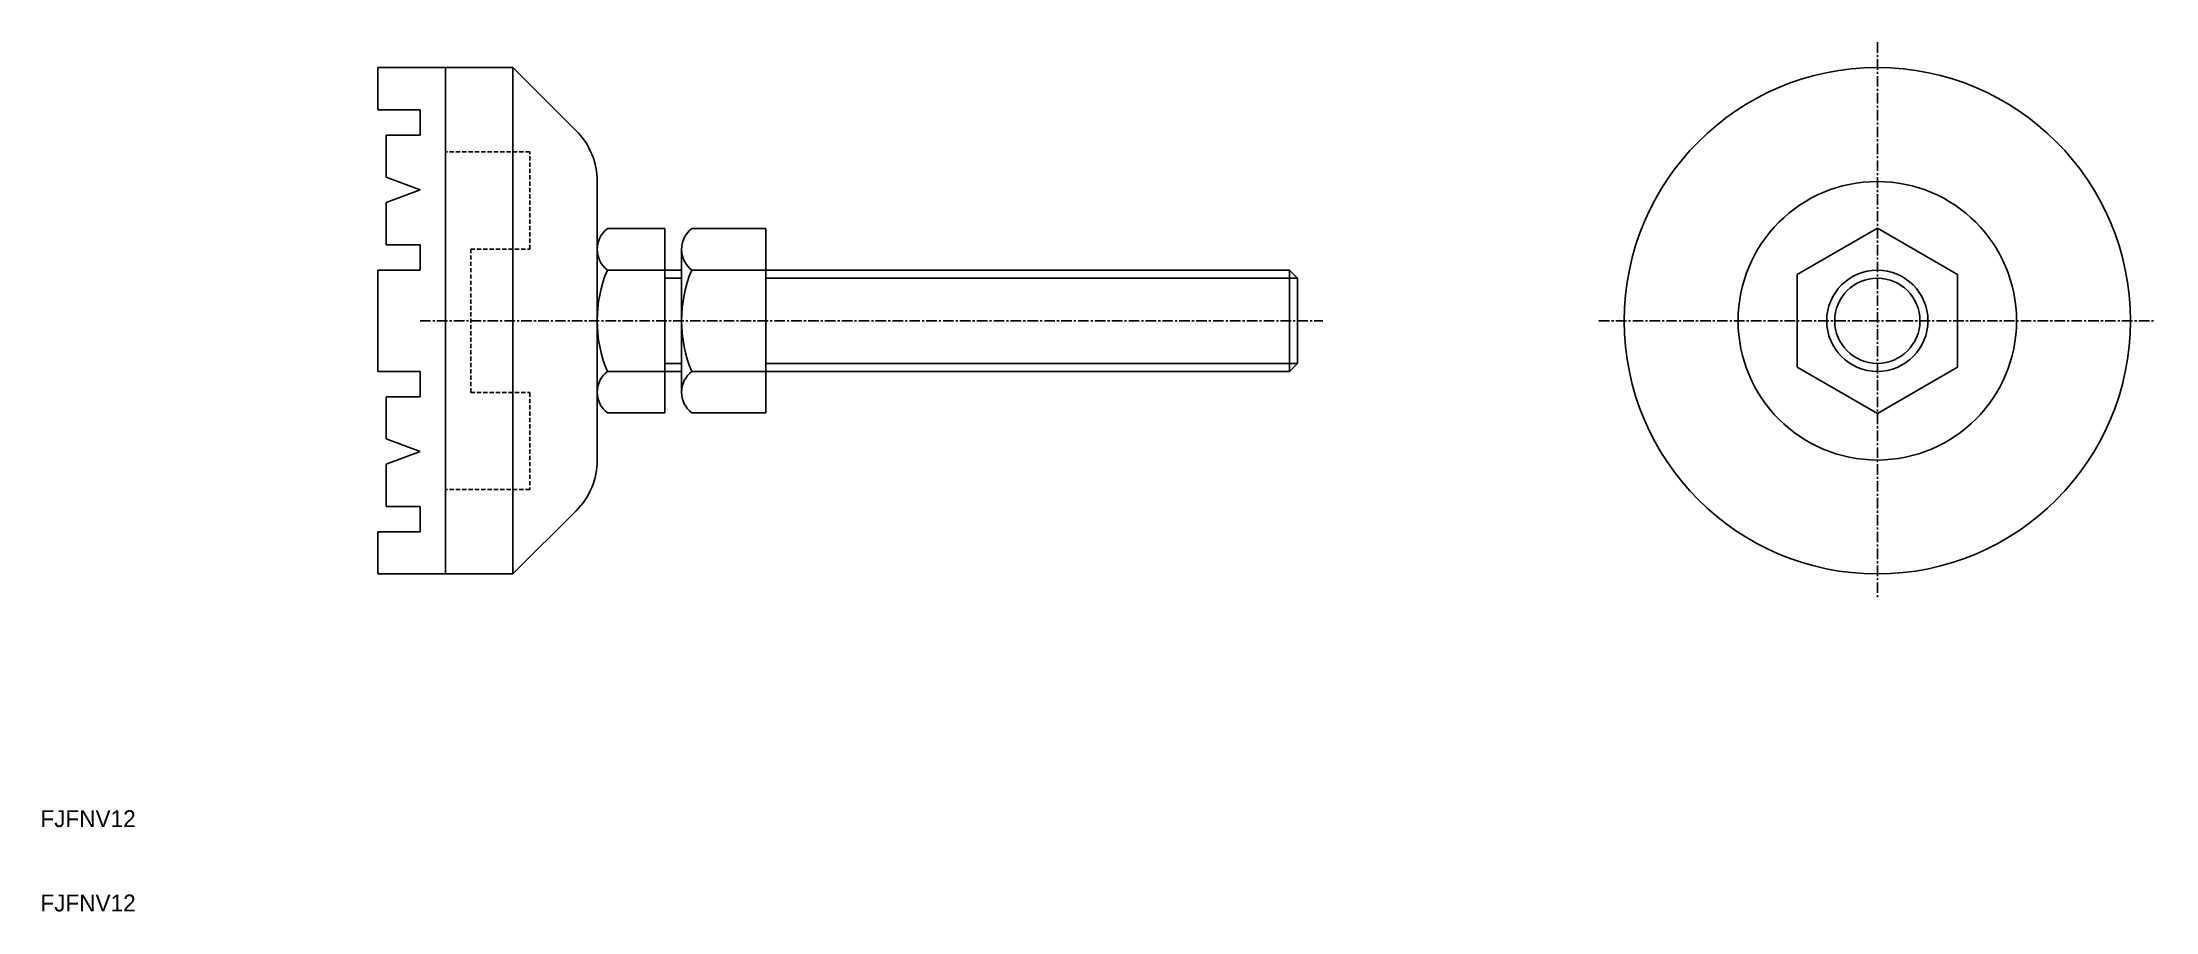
# Model space of a CAD drawing. Extents: x 10 to 261, y 10 to 113.
import ezdxf

# ---------------------------------------------------------------- set-up
doc = ezdxf.new("R2010")
doc.units = 0
doc.linetypes.add('CENTER', pattern=[2, 1.25, -0.25, 0.25, -0.25])
doc.linetypes.add('DASHED', pattern=[0.75, 0.5, -0.25])
doc.layers.get('0').update_dxf_attribs({"linetype": 'CONTINUOUS'})
doc.layers.add('CENTER', color=1, linetype='CENTER')

msp = doc.modelspace()

# ---------------------------------------------------------------- linework, layer by layer
at = {"color": 7, "linetype": 'CONTINUOUS'}
for p, q in [((50, 110), (50, 105)), ((50, 110), (50, 105)), ((58, 110), (50, 110)), ((58, 80), (58, 110)), ((58, 110), (66, 110)), ((58, 100), (58, 110)), ((66, 110), (66, 80)), ((66, 110), (73.5, 102.52)), ((50, 105), (55, 105)), ((50, 105), (55, 105)), ((55, 105), (55, 102)), ((55, 105), (55, 102)), ((55, 102), (51, 102)), ((51, 102), (51, 97)), ((51, 102), (51, 97)), ((55, 102), (51, 102)), ((55, 95.5), (51, 97)), ((51, 97), (55, 95.5)), ((51, 94), (55, 95.5)), ((55, 95.5), (51, 94)), ((76, 96.5), (76, 88.46)), ((51, 94), (51, 89)), ((51, 94), (51, 89)), ((84, 90.92), (77.2, 90.92)), ((84, 69.08), (84, 90.92)), ((96, 90.92), (87.2, 90.92)), ((96, 69.08), (96, 90.92)), ((227.74, 90.97), (218.24, 85.48)), ((237.24, 85.48), (227.74, 90.97)), ((51, 89), (55, 89)), ((51, 89), (55, 89)), ((55, 89), (55, 86)), ((55, 89), (55, 86)), ((76, 88.46), (76, 71.54)), ((86, 88.46), (86, 71.54)), ((52, 86), (50, 86)), ((50, 86), (50, 74)), ((55, 86), (50, 86)), ((55, 86), (51, 86)), ((84, 86), (77.2, 86)), ((84, 86), (86, 86)), ((96, 86), (87.2, 86)), ((96, 86), (158.05, 86)), ((158.05, 80), (158.05, 86)), ((158.05, 86), (159, 85.05)), ((218.24, 85.48), (218.24, 74.52)), ((237.24, 74.52), (237.24, 85.48)), ((159, 85.05), (159, 74.95)), ((58, 80), (58, 50)), ((66, 50), (66, 80)), ((158.05, 80), (158.05, 74)), ((52, 74), (50, 74)), ((50, 74), (55, 74)), ((55, 74), (51, 74)), ((55, 71), (55, 74)), ((55, 74), (55, 71)), ((84, 74), (77.2, 74)), ((84, 74), (86, 74)), ((96, 74), (87.2, 74)), ((96, 74), (158.05, 74)), ((158.05, 74), (159, 74.95)), ((218.24, 74.52), (227.74, 69.03)), ((227.74, 69.03), (237.24, 74.52)), ((51, 66), (51, 71)), ((51, 71), (55, 71)), ((55, 71), (51, 71)), ((51, 71), (51, 66)), ((76, 63.5), (76, 71.54)), ((77.2, 69.08), (84, 69.08)), ((87.2, 69.08), (96, 69.08)), ((51, 66), (55, 64.5)), ((51, 66), (55, 64.5)), ((55, 64.5), (51, 63)), ((55, 64.5), (51, 63)), ((51, 58), (51, 63)), ((51, 63), (51, 58)), ((55, 58), (51, 58)), ((51, 58), (55, 58)), ((55, 55), (55, 58)), ((55, 58), (55, 55)), ((58, 60), (58, 50)), ((58, 50), (58, 60)), ((66, 50), (73.5, 57.48)), ((50, 50), (50, 55)), ((50, 55), (55, 55)), ((55, 55), (50, 55)), ((50, 55), (50, 50)), ((58, 50), (50, 50)), ((50, 50), (58, 50)), ((58, 50), (66, 50))]:
    msp.add_line(p, q, dxfattribs=at)
at = {"color": 3, "linetype": 'DASHED'}
for p, q in [((68, 100), (58, 100)), ((68, 88.5), (68, 100)), ((61, 88.5), (68, 88.5)), ((61, 88.5), (61, 71.5)), ((61, 71.5), (68, 71.5)), ((68, 71.5), (68, 60)), ((68, 60), (58, 60))]:
    msp.add_line(p, q, dxfattribs=at)
at = {"color": 3, "linetype": 'CONTINUOUS'}
for p, q in [((86, 85.05), (84, 85.05)), ((159, 85.05), (96, 85.05)), ((86, 74.95), (84, 74.95)), ((159, 74.95), (96, 74.95))]:
    msp.add_line(p, q, dxfattribs=at)
at = {"color": 7, "linetype": 'CONTINUOUS'}
for radius in [30, 16.5, 6]:
    msp.add_circle((227.74, 80), radius, dxfattribs=at)
at = {"color": 3, "linetype": 'CONTINUOUS'}
msp.add_circle((227.74, 80), 5.05, dxfattribs=at)
at = {"color": 7, "linetype": 'CONTINUOUS'}
for centre, radius, start, end in [((67.5, 96.5), 8.5, 0, 45.0796), ((79.12, 88.46), 3.12, 127.9891, 180), ((89.12, 88.46), 3.12, 127.9891, 180), ((79.12, 88.46), 3.12, 180, 232.0109), ((89.12, 88.46), 3.12, 180, 232.0109), ((91.6, 80), 15.6, 157.3801, 202.6199), ((101.6, 80), 15.6, 157.3801, 202.6199), ((79.12, 71.54), 3.12, 127.9891, 180), ((89.12, 71.54), 3.12, 127.9891, 180), ((79.12, 71.54), 3.12, 180, 232.0109), ((89.12, 71.54), 3.12, 180, 232.0109), ((67.5, 63.5), 8.5, 314.9204, 0)]:
    msp.add_arc(centre, radius, start, end, dxfattribs=at)
at = {"layer": 'CENTER', "color": 1, "linetype": 'CENTER'}
for p, q in [((227.74, 113), (227.74, 47)), ((55, 80), (162, 80)), ((194.74, 80), (260.74, 80))]:
    msp.add_line(p, q, dxfattribs=at)

# ---------------------------------------------------------------- texts
at = {"color": 7, "linetype": 'CONTINUOUS'}
for p in [(10, 20), (10, 10)]:
    msp.add_text('FJFNV12', height=2, dxfattribs=at).set_placement(p)

doc.saveas('drawing.dxf')
